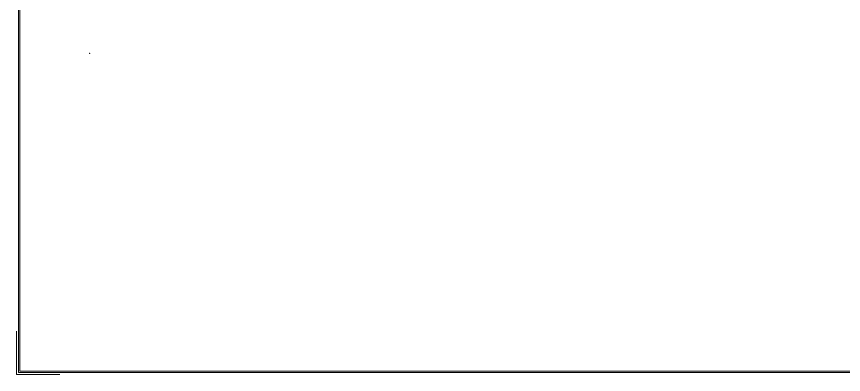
# Model space of a CAD drawing. Extents: x 0 to 84000, y 0 to 59400.
# Drawn here: x 0 to 45853, y 0 to 19824 of the extents above; entities that cross this region are included whole.
import ezdxf

# ---------------------------------------------------------------- set-up
doc = ezdxf.new("R2010")
doc.units = 0
doc.header["$MEASUREMENT"] = 0
doc.layers.get('0').update_dxf_attribs({"linetype": 'CONTINUOUS', "lineweight": 0})
doc.layers.add('001FORMAT', color=7, linetype='CONTINUOUS', lineweight=0)

# ---------------------------------------------------------------- blocks, each defined once
blk = doc.blocks.new('_AFMLGND')
blk.add_point((0, 0))

msp = doc.modelspace()

# ---------------------------------------------------------------- linework, layer by layer
at = {"layer": '001FORMAT', "linetype": 'Continuous'}
for p, q in [((100, 59300), (100, 100)), ((175, 59225), (175, 175)), ((0, 2403), (0, 0)), ((2403, 0), (0, 0)), ((100, 100), (83900, 100)), ((175, 175), (83825, 175))]:
    msp.add_line(p, q, dxfattribs=at)

# ---------------------------------------------------------------- block references
msp.add_blockref('_AFMLGND', (4064, 17781))

doc.saveas('drawing.dxf')
